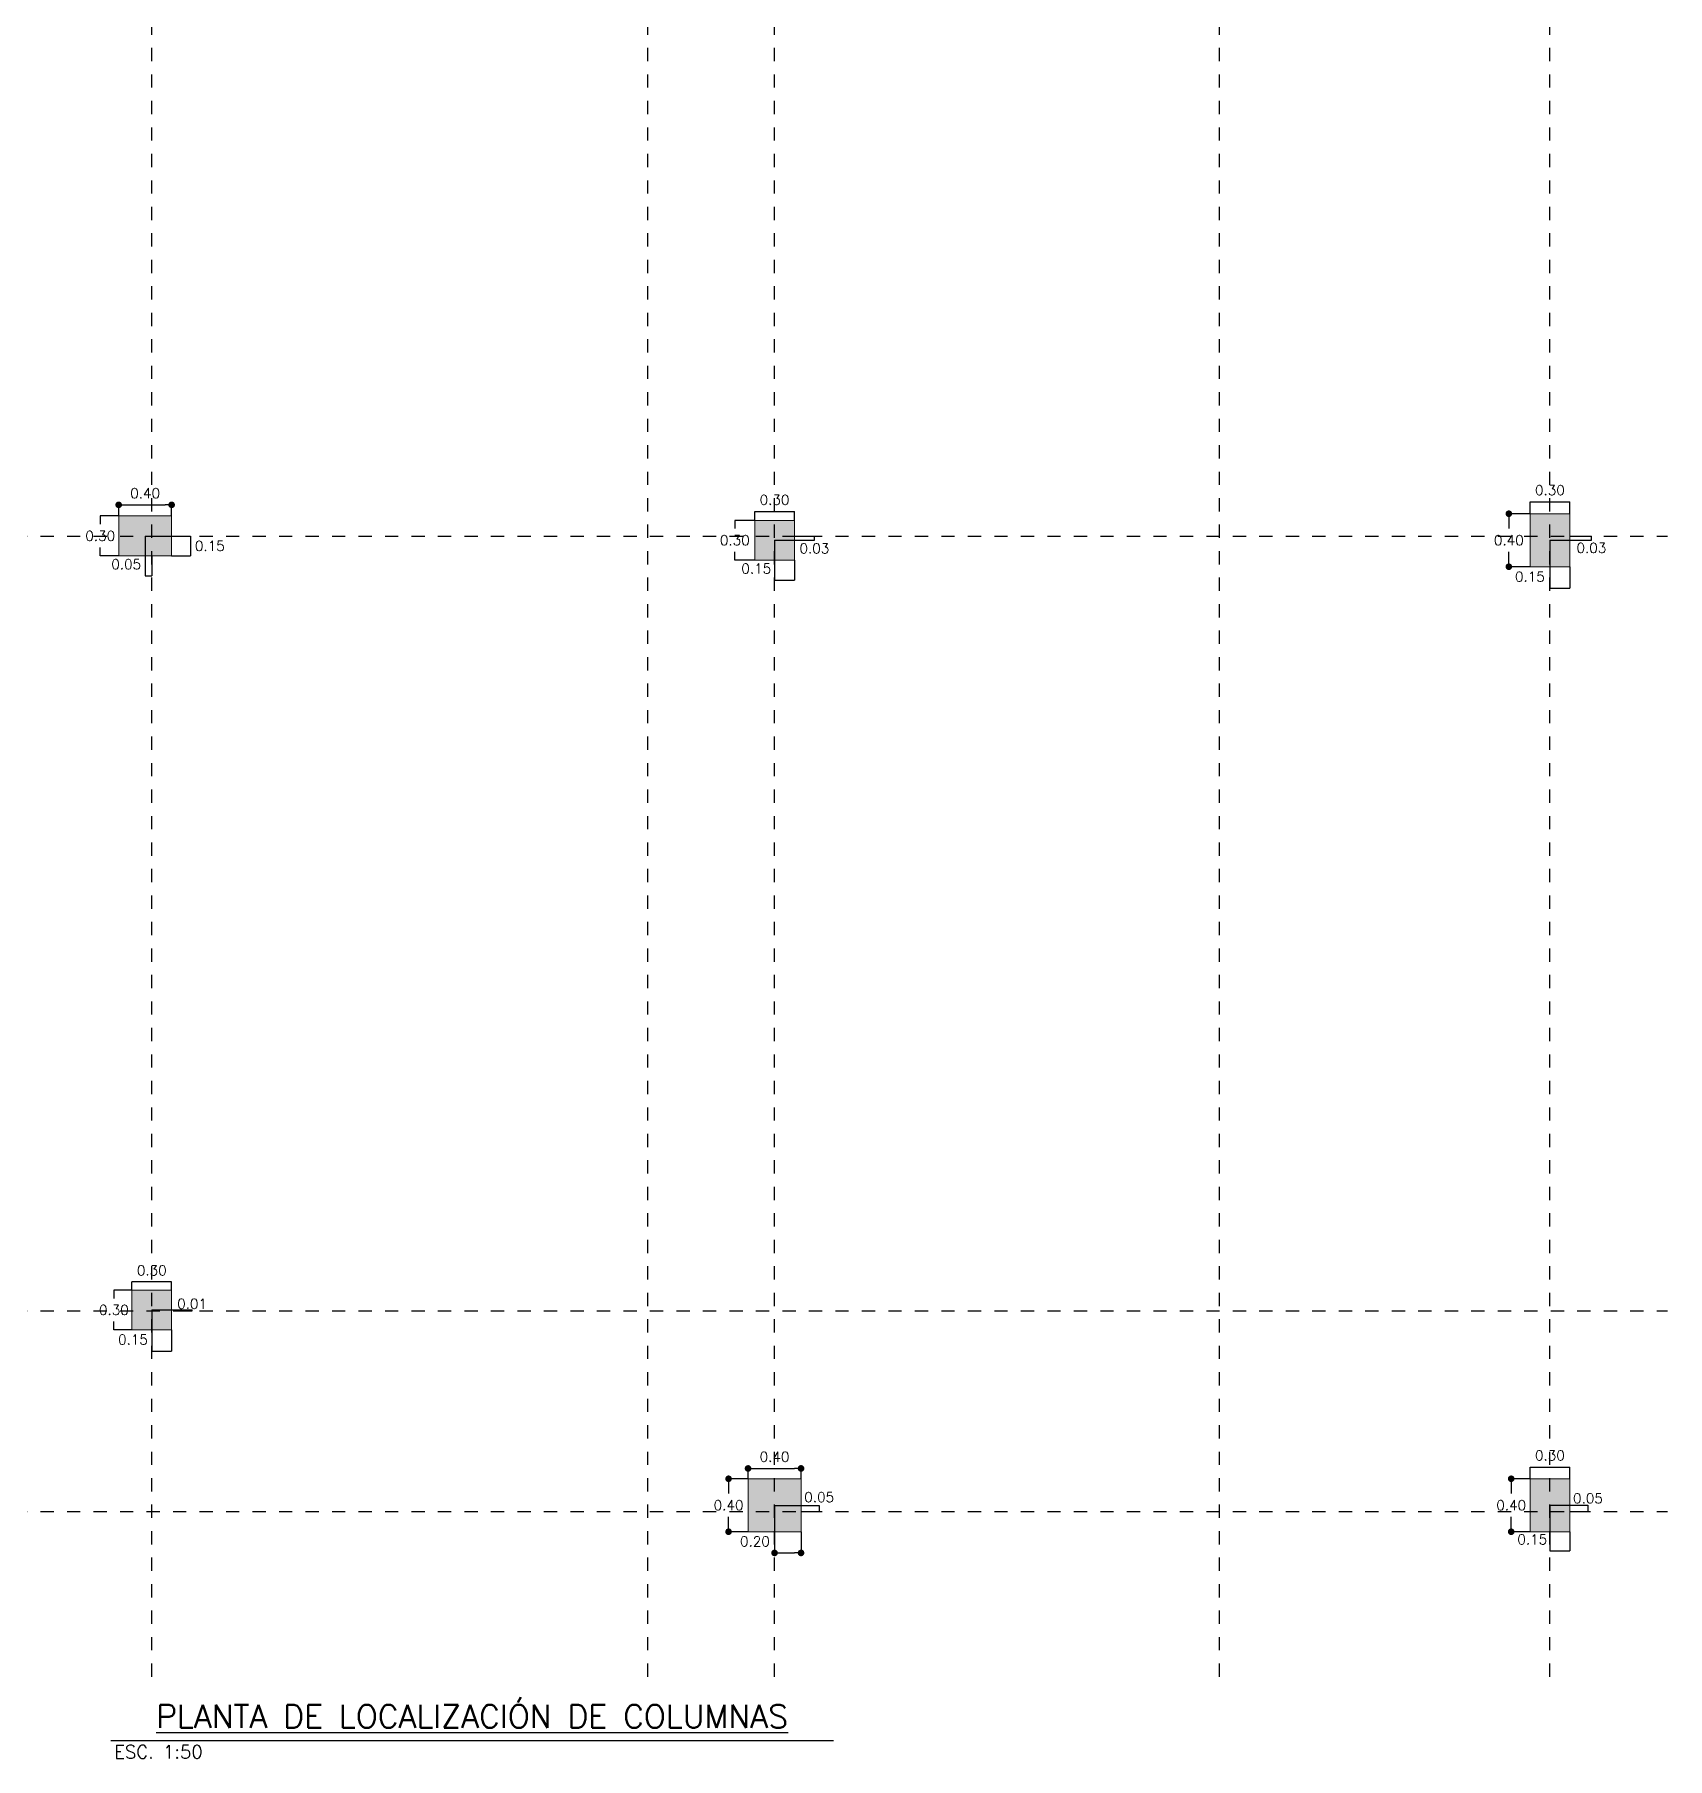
# Model space of a CAD drawing. Header units: millimetres. Extents: x -103 to 209, y -46 to 105.
# Drawn here: x 33.92 to 46.25, y 8.61 to 21.63 of the extents above; entities that cross this region are included whole.
import ezdxf
from ezdxf.enums import TextEntityAlignment as Align

# ---------------------------------------------------------------- set-up
doc = ezdxf.new("R2010")
doc.units = ezdxf.units.MM
doc.header["$LTSCALE"] = 0.01
doc.header["$PDMODE"] = 3
doc.linetypes.add('DASHDOT', pattern=[1, 0.5, -0.25, 0, -0.25])
doc.layers.add('FC_COLUMNAS', color=5, linetype='Continuous', lineweight=15)
for name, color, linetype in [('FC_COTAS', 1, 'Continuous'), ('FC_COTAS @ 50', 1, 'Continuous'), ('FC_EJES', 1, 'DASHDOT'), ('FC_HATCH COLUMNAS', 253, 'Continuous'), ('FC_R-200', 5, 'Continuous'), ('FC_R-80', 11, 'Continuous')]:
    doc.layers.add(name, color=color, linetype=linetype)
doc.styles.add('FC_TEXT1', font='romans.shx')
doc.dimstyles.new('FC_COTAS', dxfattribs={"dimtxt": 0.0015, "dimasz": 0.001, "dimexe": 0, "dimexo": 0, "dimgap": 0.001, "dimtad": 1, "dimtih": 1, "dimtoh": 1, "dimzin": 0, "dimdsep": 46, "dimtxsty": 'FC_TEXT1', "dimblk": 'DOT', "dimcen": 0.09, "dimclrd": 256, "dimclre": 256, "dimclrt": 256, "dimadec": 0, "dimazin": 0, "dimtfac": 1, "dimtix": 1, "dimtmove": 2, "dimatfit": 3, "dimfxl": 1.002, "dimtolj": 1, "dimtzin": 0, "dimlwd": -1, "dimarcsym": 0})

# ---------------------------------------------------------------- blocks, each defined once
blk = doc.blocks.new('FC_B_ColumnasE6')
at = {"layer": 'FC_HATCH COLUMNAS'}
h = blk.add_hatch(color=256, dxfattribs=at)
h.dxf.hatch_style = 1
h.paths.add_polyline_path([(28.327, 69.449), (28.727, 69.449), (28.727, 69.049), (28.327, 69.049)])
h = blk.add_hatch(color=256, dxfattribs=at)
h.dxf.hatch_style = 1
h.paths.add_polyline_path([(34.657, 69.449), (34.957, 69.449), (34.957, 69.149), (34.657, 69.149)])
h = blk.add_hatch(color=256, dxfattribs=at)
h.dxf.hatch_style = 1
h.paths.add_polyline_path([(40.569, 69.449), (40.569, 69.149), (40.169, 69.149), (40.169, 69.449)])
h = blk.add_hatch(color=256, dxfattribs=at)
h.dxf.hatch_style = 1
h.paths.add_polyline_path([(28.181, 64.745), (28.581, 64.745), (28.581, 64.445), (28.181, 64.445)])
h = blk.add_hatch(color=256, dxfattribs=at)
h.dxf.hatch_style = 1
h.paths.add_polyline_path([(34.557, 64.745), (34.957, 64.745), (34.957, 64.445), (34.557, 64.445)])
h = blk.add_hatch(color=256, dxfattribs=at)
h.dxf.hatch_style = 1
h.paths.add_polyline_path([(39.358, 64.745), (39.658, 64.745), (39.658, 64.445), (39.358, 64.445)])
h = blk.add_hatch(color=256, dxfattribs=at)
h.dxf.hatch_style = 1
h.paths.add_polyline_path([(28.078, 60.302), (28.478, 60.302), (28.478, 60.002), (28.078, 60.002)])
h = blk.add_hatch(color=256, dxfattribs=at)
h.dxf.hatch_style = 1
h.paths.add_polyline_path([(34.557, 60.402), (34.957, 60.402), (34.957, 60.002), (34.557, 60.002)])
h = blk.add_hatch(color=256, dxfattribs=at)
h.dxf.hatch_style = 1
h.paths.add_polyline_path([(39.708, 60.002), (39.308, 60.002), (39.308, 60.302), (39.708, 60.302)])
h = blk.add_hatch(color=256, dxfattribs=at)
h.dxf.hatch_style = 1
h.paths.add_polyline_path([(45.511, 57.067), (45.211, 57.067), (45.211, 57.367), (45.511, 57.367)])
h = blk.add_hatch(color=256, dxfattribs=at)
h.dxf.hatch_style = 1
h.paths.add_polyline_path([(27.883, 52.995), (28.283, 52.995), (28.283, 52.695), (27.883, 52.695)])
h = blk.add_hatch(color=256, dxfattribs=at)
h.dxf.hatch_style = 1
h.paths.add_polyline_path([(34.557, 52.995), (34.957, 52.995), (34.957, 52.695), (34.557, 52.695)])
h = blk.add_hatch(color=256, dxfattribs=at)
h.dxf.hatch_style = 1
h.paths.add_polyline_path([(45.511, 52.612), (45.211, 52.612), (45.211, 53.012), (45.511, 53.012)])
h = blk.add_hatch(color=256, dxfattribs=at)
h.dxf.hatch_style = 1
h.paths.add_polyline_path([(39.658, 52.662), (39.358, 52.662), (39.358, 52.962), (39.658, 52.962)])
h = blk.add_hatch(color=256, dxfattribs=at)
h.dxf.hatch_style = 1
h.paths.add_polyline_path([(34.657, 47.15), (34.957, 47.15), (34.957, 46.85), (34.657, 46.85)])
h = blk.add_hatch(color=256, dxfattribs=at)
h.dxf.hatch_style = 1
h.paths.add_polyline_path([(39.708, 45.325), (39.308, 45.325), (39.308, 45.725), (39.708, 45.725)])
h = blk.add_hatch(color=256, dxfattribs=at)
h.dxf.hatch_style = 1
h.paths.add_polyline_path([(45.511, 45.325), (45.211, 45.325), (45.211, 45.725), (45.511, 45.725)])
at = {"layer": 'FC_COLUMNAS'}
for points in [[(28.327, 69.449), (28.727, 69.449), (28.727, 69.049), (28.327, 69.049)], [(34.657, 69.449), (34.957, 69.449), (34.957, 69.149), (34.657, 69.149)], [(40.569, 69.449), (40.569, 69.149), (40.169, 69.149), (40.169, 69.449)], [(28.181, 64.745), (28.581, 64.745), (28.581, 64.445), (28.181, 64.445)], [(34.557, 64.745), (34.957, 64.745), (34.957, 64.445), (34.557, 64.445)], [(39.358, 64.745), (39.658, 64.745), (39.658, 64.445), (39.358, 64.445)], [(28.078, 60.302), (28.478, 60.302), (28.478, 60.002), (28.078, 60.002)], [(34.557, 60.402), (34.957, 60.402), (34.957, 60.002), (34.557, 60.002)], [(39.708, 60.002), (39.308, 60.002), (39.308, 60.302), (39.708, 60.302)], [(45.511, 57.067), (45.211, 57.067), (45.211, 57.367), (45.511, 57.367)], [(27.883, 52.995), (28.283, 52.995), (28.283, 52.695), (27.883, 52.695)], [(34.557, 52.995), (34.957, 52.995), (34.957, 52.695), (34.557, 52.695)], [(45.511, 52.612), (45.211, 52.612), (45.211, 53.012), (45.511, 53.012)], [(39.658, 52.662), (39.358, 52.662), (39.358, 52.962), (39.658, 52.962)], [(34.657, 47.15), (34.957, 47.15), (34.957, 46.85), (34.657, 46.85)], [(39.708, 45.325), (39.308, 45.325), (39.308, 45.725), (39.708, 45.725)], [(45.511, 45.325), (45.211, 45.325), (45.211, 45.725), (45.511, 45.725)]]:
    blk.add_lwpolyline(points, close=True, dxfattribs=at)
blk = doc.blocks.new('*U27')
at = {"layer": 'FC_R-200', "color": 4, "ltscale": 1.5}
blk.add_lwpolyline([(-0.05456, 0), (0.05456, 0)], dxfattribs=at)
at = {"layer": 'FC_R-200', "ltscale": 1.5, "style": 'FC_TEXT1'}
blk.add_attdef('%%UTÍTULO', text='', height=0.0035, dxfattribs=at).set_placement((0, 0.00366), align=Align.MIDDLE_CENTER)
at = {"layer": 'FC_R-80', "ltscale": 1.5, "style": 'FC_TEXT1'}
blk.add_attdef('ESCALA', text='', height=0.002, dxfattribs=at).set_placement((-0.05404, -0.0017), align=Align.MIDDLE_LEFT)
blk = doc.blocks.new('_Dot')
at = {"color": 0, "linetype": 'ByBlock', "lineweight": -2}
blk.add_line((-0.5, 0), (-1, 0), dxfattribs=at)
at = {"color": 0, "linetype": 'ByBlock', "const_width": 0.5}
blk.add_lwpolyline([(-0.25, 0, 1), (0.25, 0, 1)], format="xyb", close=True, dxfattribs=at)
blk = doc.blocks.new('*D58')
at = {"layer": 'Defpoints', "color": 0, "ltscale": 0.6, "transparency": 16777216}
for p in [(34.557, 17.995), (34.957, 18.079), (34.957, 17.995)]:
    blk.add_point(p, dxfattribs=at)
at = {"layer": 'FC_COTAS', "lineweight": -2, "ltscale": 0.6, "transparency": 16777216}
for p, q in [((34.557, 17.995), (34.557, 18.079)), ((34.957, 17.995), (34.957, 18.079))]:
    blk.add_line(p, q, dxfattribs=at)
at = {"layer": 'FC_COTAS', "ltscale": 0.6, "transparency": 16777216}
blk.add_line((34.607, 18.079), (34.907, 18.079), dxfattribs=at)
at = {"layer": 'FC_COTAS', "ltscale": 0.6, "transparency": 16777216, "xscale": 0.05, "yscale": 0.05, "zscale": 0.05, "rotation": 180}
blk.add_blockref('_Dot', (34.557, 18.079), dxfattribs=at)
at = {"layer": 'FC_COTAS', "ltscale": 0.6, "transparency": 16777216, "xscale": 0.05, "yscale": 0.05, "zscale": 0.05}
blk.add_blockref('_Dot', (34.957, 18.079), dxfattribs=at)
at = {"layer": 'FC_COTAS', "ltscale": 0.6, "transparency": 16777216, "insert": (34.757, 18.167), "char_height": 0.075, "attachment_point": 5, "style": 'FC_TEXT1'}
blk.add_mtext('\\A1;0.40', dxfattribs=at)
blk = doc.blocks.new('*D59')
at = {"layer": 'Defpoints', "color": 0, "ltscale": 0.6, "transparency": 16777216}
for p in [(34.557, 17.995), (34.418, 17.695), (34.557, 17.695)]:
    blk.add_point(p, dxfattribs=at)
at = {"layer": 'FC_COTAS', "lineweight": -2, "ltscale": 0.6, "transparency": 16777216}
for p, q in [((34.557, 17.995), (34.418, 17.995)), ((34.557, 17.695), (34.418, 17.695))]:
    blk.add_line(p, q, dxfattribs=at)
at = {"layer": 'FC_COTAS', "ltscale": 0.6, "transparency": 16777216}
for p, q in [((34.418, 17.995), (34.418, 17.932)), ((34.418, 17.695), (34.418, 17.757))]:
    blk.add_line(p, q, dxfattribs=at)
at = {"layer": 'FC_COTAS', "ltscale": 0.6, "transparency": 16777216, "insert": (34.418, 17.845), "char_height": 0.075, "attachment_point": 5, "style": 'FC_TEXT1'}
blk.add_mtext('\\A1;0.30', dxfattribs=at)
blk = doc.blocks.new('*D60')
at = {"layer": 'Defpoints', "color": 0, "ltscale": 0.6, "transparency": 16777216}
for p in [(34.757, 17.843), (34.807, 17.695), (34.807, 17.544)]:
    blk.add_point(p, dxfattribs=at)
at = {"layer": 'FC_COTAS', "lineweight": -2, "ltscale": 0.6, "transparency": 16777216}
for p, q in [((34.757, 17.843), (34.757, 17.544)), ((34.807, 17.695), (34.807, 17.544))]:
    blk.add_line(p, q, dxfattribs=at)
at = {"layer": 'FC_COTAS', "ltscale": 0.6, "transparency": 16777216}
blk.add_line((34.757, 17.544), (34.807, 17.544), dxfattribs=at)
at = {"layer": 'FC_COTAS', "ltscale": 0.6, "transparency": 16777216, "insert": (34.614, 17.631), "char_height": 0.075, "attachment_point": 5, "style": 'FC_TEXT1'}
blk.add_mtext('\\A1;0.05', dxfattribs=at)
blk = doc.blocks.new('*D61')
at = {"layer": 'Defpoints', "color": 0, "ltscale": 0.6, "transparency": 16777216}
for p in [(34.757, 17.843), (34.957, 17.695), (35.1, 17.695)]:
    blk.add_point(p, dxfattribs=at)
at = {"layer": 'FC_COTAS', "lineweight": -2, "ltscale": 0.6, "transparency": 16777216}
for p, q in [((34.757, 17.843), (35.1, 17.843)), ((34.957, 17.695), (35.1, 17.695))]:
    blk.add_line(p, q, dxfattribs=at)
at = {"layer": 'FC_COTAS', "ltscale": 0.6, "transparency": 16777216}
blk.add_line((35.1, 17.843), (35.1, 17.695), dxfattribs=at)
at = {"layer": 'FC_COTAS', "ltscale": 0.6, "transparency": 16777216, "insert": (35.245, 17.769), "char_height": 0.075, "attachment_point": 5, "style": 'FC_TEXT1'}
blk.add_mtext('\\A1;0.15', dxfattribs=at)
blk = doc.blocks.new('*D62')
at = {"layer": 'Defpoints', "color": 0, "ltscale": 0.6, "transparency": 16777216}
for p in [(39.658, 18.029), (39.358, 17.962), (39.658, 17.962)]:
    blk.add_point(p, dxfattribs=at)
at = {"layer": 'FC_COTAS', "lineweight": -2, "ltscale": 0.6, "transparency": 16777216}
for p, q in [((39.358, 17.962), (39.358, 18.029)), ((39.658, 17.962), (39.658, 18.029))]:
    blk.add_line(p, q, dxfattribs=at)
at = {"layer": 'FC_COTAS', "ltscale": 0.6, "transparency": 16777216}
blk.add_line((39.358, 18.029), (39.658, 18.029), dxfattribs=at)
at = {"layer": 'FC_COTAS', "ltscale": 0.6, "transparency": 16777216, "insert": (39.508, 18.117), "char_height": 0.075, "attachment_point": 5, "style": 'FC_TEXT1'}
blk.add_mtext('\\A1;0.30', dxfattribs=at)
blk = doc.blocks.new('*D63')
at = {"layer": 'Defpoints', "color": 0, "ltscale": 0.6, "transparency": 16777216}
for p in [(39.358, 17.962), (39.208, 17.662), (39.358, 17.662)]:
    blk.add_point(p, dxfattribs=at)
at = {"layer": 'FC_COTAS', "lineweight": -2, "ltscale": 0.6, "transparency": 16777216}
for p, q in [((39.358, 17.962), (39.208, 17.962)), ((39.358, 17.662), (39.208, 17.662))]:
    blk.add_line(p, q, dxfattribs=at)
at = {"layer": 'FC_COTAS', "ltscale": 0.6, "transparency": 16777216}
for p, q in [((39.208, 17.962), (39.208, 17.9)), ((39.208, 17.662), (39.208, 17.725))]:
    blk.add_line(p, q, dxfattribs=at)
at = {"layer": 'FC_COTAS', "ltscale": 0.6, "transparency": 16777216, "insert": (39.208, 17.812), "char_height": 0.075, "attachment_point": 5, "style": 'FC_TEXT1'}
blk.add_mtext('\\A1;0.30', dxfattribs=at)
blk = doc.blocks.new('*D64')
at = {"layer": 'Defpoints', "color": 0, "ltscale": 0.6, "transparency": 16777216}
for p in [(39.508, 17.812), (39.658, 17.662), (39.658, 17.511)]:
    blk.add_point(p, dxfattribs=at)
at = {"layer": 'FC_COTAS', "lineweight": -2, "ltscale": 0.6, "transparency": 16777216}
for p, q in [((39.508, 17.812), (39.508, 17.511)), ((39.658, 17.662), (39.658, 17.511))]:
    blk.add_line(p, q, dxfattribs=at)
at = {"layer": 'FC_COTAS', "ltscale": 0.6, "transparency": 16777216}
blk.add_line((39.508, 17.511), (39.658, 17.511), dxfattribs=at)
at = {"layer": 'FC_COTAS', "ltscale": 0.6, "transparency": 16777216, "insert": (39.37, 17.598), "char_height": 0.075, "attachment_point": 5, "style": 'FC_TEXT1'}
blk.add_mtext('\\A1;0.15', dxfattribs=at)
blk = doc.blocks.new('*D65')
at = {"layer": 'Defpoints', "color": 0, "ltscale": 0.6, "transparency": 16777216}
for p in [(39.658, 17.843), (39.809, 17.843), (39.508, 17.812)]:
    blk.add_point(p, dxfattribs=at)
at = {"layer": 'FC_COTAS', "lineweight": -2, "ltscale": 0.6, "transparency": 16777216}
for p, q in [((39.658, 17.843), (39.809, 17.843)), ((39.508, 17.812), (39.809, 17.812))]:
    blk.add_line(p, q, dxfattribs=at)
at = {"layer": 'FC_COTAS', "ltscale": 0.6, "transparency": 16777216}
blk.add_line((39.809, 17.812), (39.809, 17.843), dxfattribs=at)
at = {"layer": 'FC_COTAS', "ltscale": 0.6, "transparency": 16777216, "insert": (39.809, 17.75), "char_height": 0.075, "attachment_point": 5, "style": 'FC_TEXT1'}
blk.add_mtext('\\A1;0.03', dxfattribs=at)
blk = doc.blocks.new('*D66')
at = {"layer": 'Defpoints', "color": 0, "ltscale": 0.6, "transparency": 16777216}
for p in [(45.511, 18.103), (45.211, 18.012), (45.511, 18.012)]:
    blk.add_point(p, dxfattribs=at)
at = {"layer": 'FC_COTAS', "lineweight": -2, "ltscale": 0.6, "transparency": 16777216}
for p, q in [((45.211, 18.012), (45.211, 18.103)), ((45.511, 18.012), (45.511, 18.103))]:
    blk.add_line(p, q, dxfattribs=at)
at = {"layer": 'FC_COTAS', "ltscale": 0.6, "transparency": 16777216}
blk.add_line((45.211, 18.103), (45.511, 18.103), dxfattribs=at)
at = {"layer": 'FC_COTAS', "ltscale": 0.6, "transparency": 16777216, "insert": (45.361, 18.19), "char_height": 0.075, "attachment_point": 5, "style": 'FC_TEXT1'}
blk.add_mtext('\\A1;0.30', dxfattribs=at)
blk = doc.blocks.new('*D67')
at = {"layer": 'Defpoints', "color": 0, "ltscale": 0.6, "transparency": 16777216}
for p in [(45.211, 18.012), (45.051, 17.612), (45.211, 17.612)]:
    blk.add_point(p, dxfattribs=at)
at = {"layer": 'FC_COTAS', "lineweight": -2, "ltscale": 0.6, "transparency": 16777216}
for p, q in [((45.211, 18.012), (45.051, 18.012)), ((45.211, 17.612), (45.051, 17.612))]:
    blk.add_line(p, q, dxfattribs=at)
at = {"layer": 'FC_COTAS', "ltscale": 0.6, "transparency": 16777216}
for p, q in [((45.051, 17.962), (45.051, 17.9)), ((45.051, 17.662), (45.051, 17.725))]:
    blk.add_line(p, q, dxfattribs=at)
at = {"layer": 'FC_COTAS', "ltscale": 0.6, "transparency": 16777216, "xscale": 0.05, "yscale": 0.05, "zscale": 0.05}
for p, rotation in [((45.051, 18.012), 90), ((45.051, 17.612), 270)]:
    blk.add_blockref('_Dot', p, dxfattribs=dict(at, rotation=rotation))
at = {"layer": 'FC_COTAS', "ltscale": 0.6, "transparency": 16777216, "insert": (45.051, 17.812), "char_height": 0.075, "attachment_point": 5, "style": 'FC_TEXT1'}
blk.add_mtext('\\A1;0.40', dxfattribs=at)
blk = doc.blocks.new('*D68')
at = {"layer": 'Defpoints', "color": 0, "ltscale": 0.6, "transparency": 16777216}
for p in [(45.361, 17.812), (45.511, 17.612), (45.511, 17.449)]:
    blk.add_point(p, dxfattribs=at)
at = {"layer": 'FC_COTAS', "lineweight": -2, "ltscale": 0.6, "transparency": 16777216}
for p, q in [((45.361, 17.812), (45.361, 17.449)), ((45.511, 17.612), (45.511, 17.449))]:
    blk.add_line(p, q, dxfattribs=at)
at = {"layer": 'FC_COTAS', "ltscale": 0.6, "transparency": 16777216}
blk.add_line((45.361, 17.449), (45.511, 17.449), dxfattribs=at)
at = {"layer": 'FC_COTAS', "ltscale": 0.6, "transparency": 16777216, "insert": (45.21, 17.537), "char_height": 0.075, "attachment_point": 5, "style": 'FC_TEXT1'}
blk.add_mtext('\\A1;0.15', dxfattribs=at)
blk = doc.blocks.new('*D69')
at = {"layer": 'Defpoints', "color": 0, "ltscale": 0.6, "transparency": 16777216}
for p in [(45.511, 17.843), (45.674, 17.843), (45.361, 17.812)]:
    blk.add_point(p, dxfattribs=at)
at = {"layer": 'FC_COTAS', "lineweight": -2, "ltscale": 0.6, "transparency": 16777216}
for p, q in [((45.511, 17.843), (45.674, 17.843)), ((45.361, 17.812), (45.674, 17.812))]:
    blk.add_line(p, q, dxfattribs=at)
at = {"layer": 'FC_COTAS', "ltscale": 0.6, "transparency": 16777216}
blk.add_line((45.674, 17.812), (45.674, 17.843), dxfattribs=at)
at = {"layer": 'FC_COTAS', "ltscale": 0.6, "transparency": 16777216, "insert": (45.674, 17.754), "char_height": 0.075, "attachment_point": 5, "style": 'FC_TEXT1'}
blk.add_mtext('\\A1;0.03', dxfattribs=at)
blk = doc.blocks.new('*D70')
at = {"layer": 'Defpoints', "color": 0, "ltscale": 0.6, "transparency": 16777216}
for p in [(34.657, 12.211), (34.657, 12.15), (34.957, 12.15)]:
    blk.add_point(p, dxfattribs=at)
at = {"layer": 'FC_COTAS', "lineweight": -2, "ltscale": 0.6, "transparency": 16777216}
for p, q in [((34.657, 12.15), (34.657, 12.211)), ((34.957, 12.15), (34.957, 12.211))]:
    blk.add_line(p, q, dxfattribs=at)
at = {"layer": 'FC_COTAS', "ltscale": 0.6, "transparency": 16777216}
blk.add_line((34.957, 12.211), (34.657, 12.211), dxfattribs=at)
at = {"layer": 'FC_COTAS', "ltscale": 0.6, "transparency": 16777216, "insert": (34.807, 12.298), "char_height": 0.075, "attachment_point": 5, "style": 'FC_TEXT1'}
blk.add_mtext('\\A1;0.30', dxfattribs=at)
blk = doc.blocks.new('*D71')
at = {"layer": 'Defpoints', "color": 0, "ltscale": 0.6, "transparency": 16777216}
for p in [(34.657, 12.15), (34.521, 11.85), (34.657, 11.85)]:
    blk.add_point(p, dxfattribs=at)
at = {"layer": 'FC_COTAS', "lineweight": -2, "ltscale": 0.6, "transparency": 16777216}
for p, q in [((34.657, 12.15), (34.521, 12.15)), ((34.657, 11.85), (34.521, 11.85))]:
    blk.add_line(p, q, dxfattribs=at)
at = {"layer": 'FC_COTAS', "ltscale": 0.6, "transparency": 16777216}
for p, q in [((34.521, 12.15), (34.521, 12.087)), ((34.521, 11.85), (34.521, 11.912))]:
    blk.add_line(p, q, dxfattribs=at)
at = {"layer": 'FC_COTAS', "ltscale": 0.6, "transparency": 16777216, "insert": (34.521, 12), "char_height": 0.075, "attachment_point": 5, "style": 'FC_TEXT1'}
blk.add_mtext('\\A1;0.30', dxfattribs=at)
blk = doc.blocks.new('*D72')
at = {"layer": 'Defpoints', "color": 0, "ltscale": 0.6, "transparency": 16777216}
for p in [(34.807, 12), (34.957, 11.85), (34.957, 11.689)]:
    blk.add_point(p, dxfattribs=at)
at = {"layer": 'FC_COTAS', "lineweight": -2, "ltscale": 0.6, "transparency": 16777216}
for p, q in [((34.807, 12), (34.807, 11.689)), ((34.957, 11.85), (34.957, 11.689))]:
    blk.add_line(p, q, dxfattribs=at)
at = {"layer": 'FC_COTAS', "ltscale": 0.6, "transparency": 16777216}
blk.add_line((34.807, 11.689), (34.957, 11.689), dxfattribs=at)
at = {"layer": 'FC_COTAS', "ltscale": 0.6, "transparency": 16777216, "insert": (34.665, 11.776), "char_height": 0.075, "attachment_point": 5, "style": 'FC_TEXT1'}
blk.add_mtext('\\A1;0.15', dxfattribs=at)
blk = doc.blocks.new('*D73')
at = {"layer": 'Defpoints', "color": 0, "ltscale": 0.6, "transparency": 16777216}
for p in [(34.807, 12), (35.034, 11.993), (35.111, 12)]:
    blk.add_point(p, dxfattribs=at)
at = {"layer": 'FC_COTAS', "lineweight": -2, "ltscale": 0.6, "transparency": 16777216}
for p, q in [((34.807, 12), (35.111, 12)), ((35.034, 11.993), (35.111, 11.993))]:
    blk.add_line(p, q, dxfattribs=at)
at = {"layer": 'FC_COTAS', "ltscale": 0.6, "transparency": 16777216}
blk.add_line((35.111, 11.993), (35.111, 12), dxfattribs=at)
at = {"layer": 'FC_COTAS', "ltscale": 0.6, "transparency": 16777216, "insert": (35.111, 12.046), "char_height": 0.075, "attachment_point": 5, "style": 'FC_TEXT1'}
blk.add_mtext('\\A1;0.01', dxfattribs=at)
blk = doc.blocks.new('*D74')
at = {"layer": 'Defpoints', "color": 0, "ltscale": 0.6, "transparency": 16777216}
for p in [(39.308, 10.725), (39.708, 10.803), (39.708, 10.725)]:
    blk.add_point(p, dxfattribs=at)
at = {"layer": 'FC_COTAS', "lineweight": -2, "ltscale": 0.6, "transparency": 16777216}
for p, q in [((39.308, 10.725), (39.308, 10.803)), ((39.708, 10.725), (39.708, 10.803))]:
    blk.add_line(p, q, dxfattribs=at)
at = {"layer": 'FC_COTAS', "ltscale": 0.6, "transparency": 16777216}
blk.add_line((39.358, 10.803), (39.658, 10.803), dxfattribs=at)
at = {"layer": 'FC_COTAS', "ltscale": 0.6, "transparency": 16777216, "xscale": 0.05, "yscale": 0.05, "zscale": 0.05, "rotation": 180}
blk.add_blockref('_Dot', (39.308, 10.803), dxfattribs=at)
at = {"layer": 'FC_COTAS', "ltscale": 0.6, "transparency": 16777216, "xscale": 0.05, "yscale": 0.05, "zscale": 0.05}
blk.add_blockref('_Dot', (39.708, 10.803), dxfattribs=at)
at = {"layer": 'FC_COTAS', "ltscale": 0.6, "transparency": 16777216, "insert": (39.508, 10.891), "char_height": 0.075, "attachment_point": 5, "style": 'FC_TEXT1'}
blk.add_mtext('\\A1;0.40', dxfattribs=at)
blk = doc.blocks.new('*D75')
at = {"layer": 'Defpoints', "color": 0, "ltscale": 0.6, "transparency": 16777216}
for p in [(39.308, 10.725), (39.161, 10.325), (39.308, 10.325)]:
    blk.add_point(p, dxfattribs=at)
at = {"layer": 'FC_COTAS', "lineweight": -2, "ltscale": 0.6, "transparency": 16777216}
for p, q in [((39.308, 10.725), (39.161, 10.725)), ((39.308, 10.325), (39.161, 10.325))]:
    blk.add_line(p, q, dxfattribs=at)
at = {"layer": 'FC_COTAS', "ltscale": 0.6, "transparency": 16777216}
for p, q in [((39.161, 10.675), (39.161, 10.613)), ((39.161, 10.375), (39.161, 10.438))]:
    blk.add_line(p, q, dxfattribs=at)
at = {"layer": 'FC_COTAS', "ltscale": 0.6, "transparency": 16777216, "xscale": 0.05, "yscale": 0.05, "zscale": 0.05}
for p, rotation in [((39.161, 10.725), 90), ((39.161, 10.325), 270)]:
    blk.add_blockref('_Dot', p, dxfattribs=dict(at, rotation=rotation))
at = {"layer": 'FC_COTAS', "ltscale": 0.6, "transparency": 16777216, "insert": (39.161, 10.525), "char_height": 0.075, "attachment_point": 5, "style": 'FC_TEXT1'}
blk.add_mtext('\\A1;0.40', dxfattribs=at)
blk = doc.blocks.new('*D76')
at = {"layer": 'Defpoints', "color": 0, "ltscale": 0.6, "transparency": 16777216}
for p in [(39.508, 10.524), (39.708, 10.477), (39.845, 10.477)]:
    blk.add_point(p, dxfattribs=at)
at = {"layer": 'FC_COTAS', "lineweight": -2, "ltscale": 0.6, "transparency": 16777216}
for p, q in [((39.508, 10.524), (39.845, 10.524)), ((39.708, 10.477), (39.845, 10.477))]:
    blk.add_line(p, q, dxfattribs=at)
at = {"layer": 'FC_COTAS', "ltscale": 0.6, "transparency": 16777216}
blk.add_line((39.845, 10.524), (39.845, 10.477), dxfattribs=at)
at = {"layer": 'FC_COTAS', "ltscale": 0.6, "transparency": 16777216, "insert": (39.845, 10.586), "char_height": 0.075, "attachment_point": 5, "style": 'FC_TEXT1'}
blk.add_mtext('\\A1;0.05', dxfattribs=at)
blk = doc.blocks.new('*D77')
at = {"layer": 'Defpoints', "color": 0, "ltscale": 0.6, "transparency": 16777216}
for p in [(39.508, 10.524), (39.708, 10.325), (39.708, 10.165)]:
    blk.add_point(p, dxfattribs=at)
at = {"layer": 'FC_COTAS', "lineweight": -2, "ltscale": 0.6, "transparency": 16777216}
for p, q in [((39.508, 10.524), (39.508, 10.165)), ((39.708, 10.325), (39.708, 10.165))]:
    blk.add_line(p, q, dxfattribs=at)
at = {"layer": 'FC_COTAS', "ltscale": 0.6, "transparency": 16777216}
blk.add_line((39.558, 10.165), (39.658, 10.165), dxfattribs=at)
at = {"layer": 'FC_COTAS', "ltscale": 0.6, "transparency": 16777216, "xscale": 0.05, "yscale": 0.05, "zscale": 0.05, "rotation": 180}
blk.add_blockref('_Dot', (39.508, 10.165), dxfattribs=at)
at = {"layer": 'FC_COTAS', "ltscale": 0.6, "transparency": 16777216, "xscale": 0.05, "yscale": 0.05, "zscale": 0.05}
blk.add_blockref('_Dot', (39.708, 10.165), dxfattribs=at)
at = {"layer": 'FC_COTAS', "ltscale": 0.6, "transparency": 16777216, "insert": (39.36, 10.252), "char_height": 0.075, "attachment_point": 5, "style": 'FC_TEXT1'}
blk.add_mtext('\\A1;0.20', dxfattribs=at)
blk = doc.blocks.new('*D78')
at = {"layer": 'Defpoints', "color": 0, "ltscale": 0.6, "transparency": 16777216}
for p in [(45.511, 10.813), (45.211, 10.725), (45.511, 10.725)]:
    blk.add_point(p, dxfattribs=at)
at = {"layer": 'FC_COTAS', "lineweight": -2, "ltscale": 0.6, "transparency": 16777216}
for p, q in [((45.211, 10.725), (45.211, 10.813)), ((45.511, 10.725), (45.511, 10.813))]:
    blk.add_line(p, q, dxfattribs=at)
at = {"layer": 'FC_COTAS', "ltscale": 0.6, "transparency": 16777216}
blk.add_line((45.211, 10.813), (45.511, 10.813), dxfattribs=at)
at = {"layer": 'FC_COTAS', "ltscale": 0.6, "transparency": 16777216, "insert": (45.361, 10.901), "char_height": 0.075, "attachment_point": 5, "style": 'FC_TEXT1'}
blk.add_mtext('\\A1;0.30', dxfattribs=at)
blk = doc.blocks.new('*D79')
at = {"layer": 'Defpoints', "color": 0, "ltscale": 0.6, "transparency": 16777216}
for p in [(45.211, 10.725), (45.069, 10.325), (45.211, 10.325)]:
    blk.add_point(p, dxfattribs=at)
at = {"layer": 'FC_COTAS', "lineweight": -2, "ltscale": 0.6, "transparency": 16777216}
for p, q in [((45.211, 10.725), (45.069, 10.725)), ((45.211, 10.325), (45.069, 10.325))]:
    blk.add_line(p, q, dxfattribs=at)
at = {"layer": 'FC_COTAS', "ltscale": 0.6, "transparency": 16777216}
for p, q in [((45.069, 10.675), (45.069, 10.613)), ((45.069, 10.375), (45.069, 10.438))]:
    blk.add_line(p, q, dxfattribs=at)
at = {"layer": 'FC_COTAS', "ltscale": 0.6, "transparency": 16777216, "xscale": 0.05, "yscale": 0.05, "zscale": 0.05}
for p, rotation in [((45.069, 10.725), 90), ((45.069, 10.325), 270)]:
    blk.add_blockref('_Dot', p, dxfattribs=dict(at, rotation=rotation))
at = {"layer": 'FC_COTAS', "ltscale": 0.6, "transparency": 16777216, "insert": (45.069, 10.525), "char_height": 0.075, "attachment_point": 5, "style": 'FC_TEXT1'}
blk.add_mtext('\\A1;0.40', dxfattribs=at)
blk = doc.blocks.new('*D80')
at = {"layer": 'Defpoints', "color": 0, "ltscale": 0.6, "transparency": 16777216}
for p in [(45.361, 10.525), (45.511, 10.325), (45.511, 10.18)]:
    blk.add_point(p, dxfattribs=at)
at = {"layer": 'FC_COTAS', "lineweight": -2, "ltscale": 0.6, "transparency": 16777216}
for p, q in [((45.361, 10.525), (45.361, 10.18)), ((45.511, 10.325), (45.511, 10.18))]:
    blk.add_line(p, q, dxfattribs=at)
at = {"layer": 'FC_COTAS', "ltscale": 0.6, "transparency": 16777216}
blk.add_line((45.361, 10.18), (45.511, 10.18), dxfattribs=at)
at = {"layer": 'FC_COTAS', "ltscale": 0.6, "transparency": 16777216, "insert": (45.228, 10.267), "char_height": 0.075, "attachment_point": 5, "style": 'FC_TEXT1'}
blk.add_mtext('\\A1;0.15', dxfattribs=at)
blk = doc.blocks.new('*D81')
at = {"layer": 'Defpoints', "color": 0, "ltscale": 0.6, "transparency": 16777216}
for p in [(45.361, 10.525), (45.511, 10.477), (45.648, 10.477)]:
    blk.add_point(p, dxfattribs=at)
at = {"layer": 'FC_COTAS', "lineweight": -2, "ltscale": 0.6, "transparency": 16777216}
for p, q in [((45.361, 10.525), (45.648, 10.525)), ((45.511, 10.477), (45.648, 10.477))]:
    blk.add_line(p, q, dxfattribs=at)
at = {"layer": 'FC_COTAS', "ltscale": 0.6, "transparency": 16777216}
blk.add_line((45.648, 10.525), (45.648, 10.477), dxfattribs=at)
at = {"layer": 'FC_COTAS', "ltscale": 0.6, "transparency": 16777216, "insert": (45.648, 10.577), "char_height": 0.075, "attachment_point": 5, "style": 'FC_TEXT1'}
blk.add_mtext('\\A1;0.05', dxfattribs=at)
blk = doc.blocks.new('FC_B_EjesE6-L1')
at = {"layer": 'FC_EJES', "ltscale": 0.6}
for p, q in [((6.28, -1.247), (6.28, 25.219)), ((10.025, -1.247), (10.025, 25.219)), ((10.98, -1.247), (10.98, 25.219)), ((14.339, -1.247), (14.339, 25.219)), ((16.834, -1.247), (16.834, 25.218)), ((-2.16, 7.366), (17.721, 7.366)), ((-2.16, 1.517), (17.721, 1.517)), ((-2.16, 0), (17.721, 0))]:
    blk.add_line(p, q, dxfattribs=at)

msp = doc.modelspace()

# ---------------------------------------------------------------- block references
msp.add_blockref('FC_B_ColumnasE6', (0, -35))
at = {"layer": 'FC_COTAS'}
msp.add_blockref('FC_B_EjesE6-L1', (28.52748, 10.47651), dxfattribs=at)
at = {"layer": 'FC_R-200', "xscale": 50, "yscale": 50, "zscale": 50}
msp.add_blockref('*U27', (37.2249, 8.74749), dxfattribs=at).add_auto_attribs({'%%UTÍTULO': '%%UPLANTA DE LOCALIZACIÓN DE COLUMNAS', 'ESCALA': 'ESC. 1:50'})

# ---------------------------------------------------------------- dimensions: what is measured, and where the dimension line sits
at = {"layer": 'FC_COTAS @ 50', "ltscale": 0.6}
for base, p1, p2, picture, middle in [((45.51136, 18.10258), (45.21136, 18.01234), (45.51136, 18.01234), '*D66', (45.36136, 18.19008)), ((34.95748, 18.07906), (34.55748, 17.99461), (34.95748, 17.99461), '*D58', (34.75748, 18.16656)), ((39.65751, 18.02927), (39.35751, 17.96234), (39.65751, 17.96234), '*D62', (39.50751, 18.11677)), ((34.65748, 12.21091), (34.95748, 12.14998), (34.65748, 12.14998), '*D70', (34.80748, 12.29841)), ((39.70751, 10.8032), (39.30751, 10.72544), (39.70751, 10.72544), '*D74', (39.50751, 10.8907)), ((45.51136, 10.81314), (45.21136, 10.72544), (45.51136, 10.72544), '*D78', (45.36136, 10.90064))]:
    dim = msp.add_linear_dim(base=base, p1=p1, p2=p2, dimstyle='FC_COTAS', override={"dimscale": 50, "dimtix": 1, "dimtofl": 1, "dimtmove": 2, "dimatfit": 3}, dxfattribs=at)
    dim.commit()
    dim.dimension.update_dxf_attribs({"geometry": picture, "text_midpoint": middle})
for base, p1, p2, picture, middle in [((34.41836, 17.69461), (34.55748, 17.99461), (34.55748, 17.69461), '*D59', (34.41836, 17.84461)), ((45.05106, 17.61234), (45.21136, 18.01234), (45.21136, 17.61234), '*D67', (45.05106, 17.81234)), ((39.2078, 17.66234), (39.35751, 17.96234), (39.35751, 17.66234), '*D63', (39.2078, 17.81234)), ((34.521, 11.84998), (34.65748, 12.14998), (34.65748, 11.84998), '*D71', (34.521, 11.99998)), ((39.16148, 10.32544), (39.30751, 10.72544), (39.30751, 10.32544), '*D75', (39.16148, 10.52544)), ((45.06936, 10.32544), (45.21136, 10.72544), (45.21136, 10.32544), '*D79', (45.06936, 10.52544))]:
    dim = msp.add_linear_dim(base=base, p1=p1, p2=p2, angle=90, dimstyle='FC_COTAS', override={"dimscale": 50, "dimtix": 1, "dimtofl": 1, "dimtmove": 2, "dimatfit": 3}, dxfattribs=at)
    dim.commit()
    dim.dimension.update_dxf_attribs({"geometry": picture, "text_midpoint": middle})
for base, p1, p2, picture, middle in [((34.80748, 17.54353), (34.75748, 17.84299), (34.80748, 17.69461), '*D60', (34.61356, 17.63103)), ((39.65751, 17.51064), (39.50751, 17.81234), (39.65751, 17.66234), '*D64', (39.36959, 17.59814)), ((45.51136, 17.44931), (45.36136, 17.81234), (45.51136, 17.61234), '*D68', (45.21025, 17.53681)), ((34.95748, 11.6889), (34.80748, 11.99998), (34.95748, 11.84998), '*D72', (34.66465, 11.7764)), ((39.70751, 10.1646), (39.50751, 10.5238), (39.70751, 10.32544), '*D77', (39.35976, 10.2521)), ((45.51136, 10.17982), (45.36136, 10.52544), (45.51136, 10.32544), '*D80', (45.22841, 10.26732))]:
    dim = msp.add_linear_dim(base=base, p1=p1, p2=p2, dimstyle='FC_COTAS', override={"dimscale": 50, "dimtix": 1, "dimtofl": 1, "dimtmove": 2, "dimatfit": 3}, dxfattribs=at)
    dim.commit()
    dim.dimension.update_dxf_attribs({"geometry": picture, "text_midpoint": middle, "dimtype": 128})
for base, p1, p2, picture, middle in [((35.09989, 17.69461), (34.75748, 17.84299), (34.95748, 17.69461), '*D61', (35.24546, 17.7688)), ((39.80872, 17.84299), (39.50751, 17.81234), (39.65751, 17.84299), '*D65', (39.80872, 17.75001)), ((45.67429, 17.84299), (45.36136, 17.81234), (45.51136, 17.84299), '*D69', (45.67429, 17.75394)), ((35.11084, 11.99998), (35.03416, 11.99346), (34.80748, 11.99998), '*D73', (35.11084, 12.04574)), ((39.84537, 10.47651), (39.50751, 10.5238), (39.70751, 10.47651), '*D76', (39.84537, 10.58578)), ((45.64838, 10.47651), (45.36136, 10.52544), (45.51136, 10.47651), '*D81', (45.64838, 10.57691))]:
    dim = msp.add_linear_dim(base=base, p1=p1, p2=p2, angle=90, dimstyle='FC_COTAS', override={"dimscale": 50, "dimtix": 1, "dimtofl": 1, "dimtmove": 2, "dimatfit": 3}, dxfattribs=at)
    dim.commit()
    dim.dimension.update_dxf_attribs({"geometry": picture, "text_midpoint": middle, "dimtype": 128})

doc.saveas('drawing.dxf')
